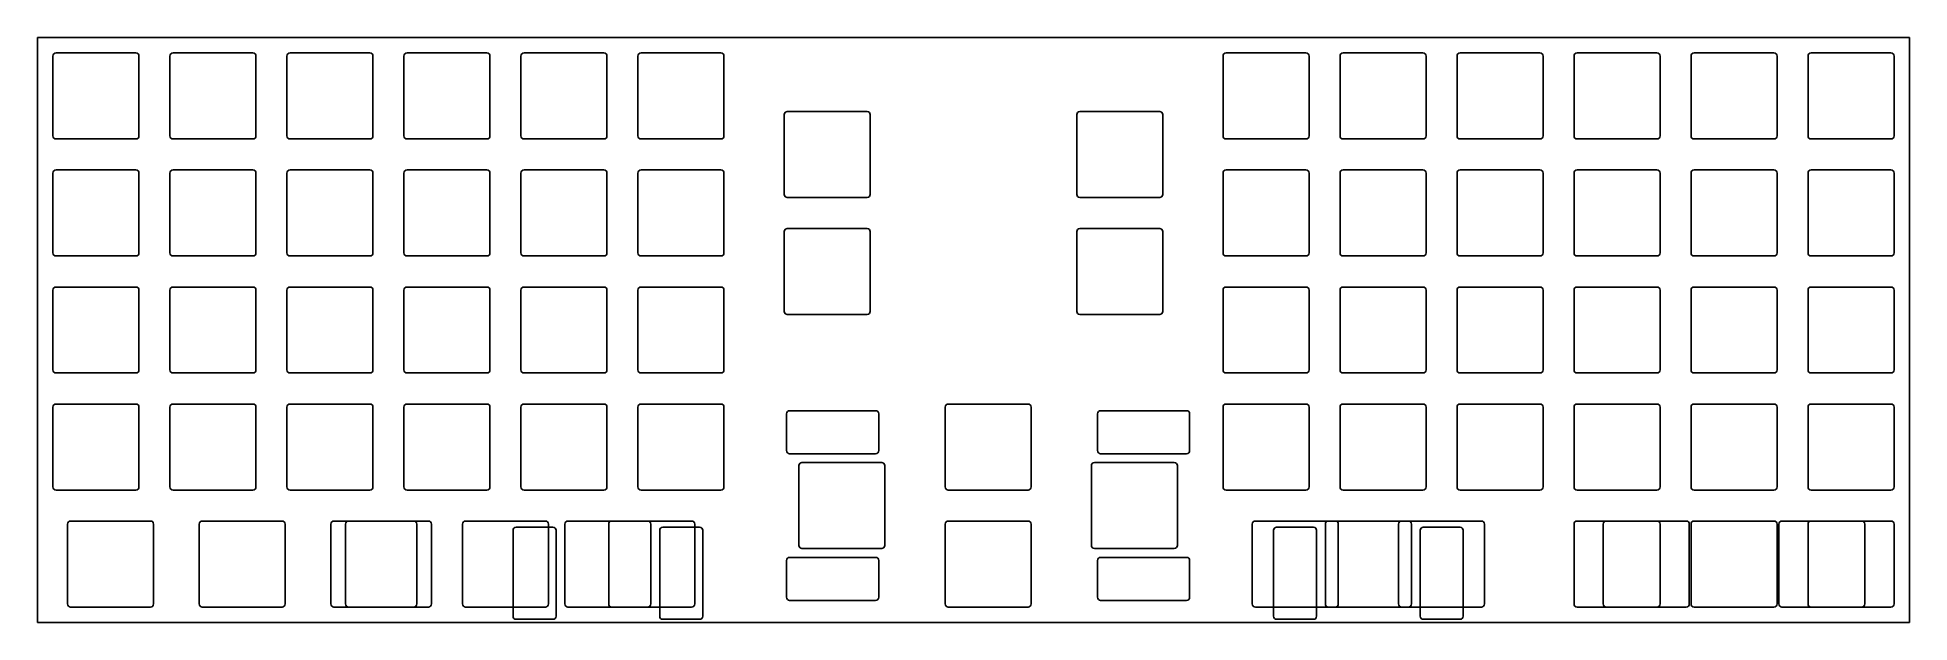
# Model space of a CAD drawing. Header units: millimetres. Extents: x 0 to 305, y -95 to 0.
import ezdxf

# ---------------------------------------------------------------- set-up
doc = ezdxf.new("R2010")
doc.units = ezdxf.units.MM

msp = doc.modelspace()

# ---------------------------------------------------------------- linework, layer by layer
for p, q in [((0, 0), (304.8, 0)), ((0, -95.25), (0, 0)), ((304.8, -95.25), (304.8, 0)), ((2.525, -3.025), (2.525, -16.025)), ((3.025, -2.525), (16.025, -2.525)), ((16.525, -3.025), (16.525, -16.025)), ((21.575, -3.025), (21.575, -16.025)), ((22.075, -2.525), (35.075, -2.525)), ((35.575, -3.025), (35.575, -16.025)), ((40.625, -3.025), (40.625, -16.025)), ((41.125, -2.525), (54.125, -2.525)), ((54.625, -3.025), (54.625, -16.025)), ((59.675, -3.025), (59.675, -16.025)), ((60.175, -2.525), (73.175, -2.525)), ((73.675, -3.025), (73.675, -16.025)), ((78.725, -3.025), (78.725, -16.025)), ((79.225, -2.525), (92.225, -2.525)), ((92.725, -3.025), (92.725, -16.025)), ((97.775, -3.025), (97.775, -16.025)), ((98.275, -2.525), (111.275, -2.525)), ((111.775, -3.025), (111.775, -16.025)), ((193.025, -3.025), (193.025, -16.025)), ((193.525, -2.525), (206.525, -2.525)), ((207.025, -3.025), (207.025, -16.025)), ((212.075, -3.025), (212.075, -16.025)), ((212.575, -2.525), (225.575, -2.525)), ((226.075, -3.025), (226.075, -16.025)), ((231.125, -3.025), (231.125, -16.025)), ((231.625, -2.525), (244.625, -2.525)), ((245.125, -3.025), (245.125, -16.025)), ((250.175, -3.025), (250.175, -16.025)), ((250.675, -2.525), (263.675, -2.525)), ((264.175, -3.025), (264.175, -16.025)), ((269.225, -3.025), (269.225, -16.025)), ((269.725, -2.525), (282.725, -2.525)), ((283.225, -3.025), (283.225, -16.025)), ((288.275, -3.025), (288.275, -16.025)), ((288.775, -2.525), (301.775, -2.525)), ((302.275, -3.025), (302.275, -16.025)), ((122.0875, -12.05), (135.0875, -12.05)), ((169.7125, -12.05), (182.7125, -12.05)), ((121.5875, -12.55), (121.5875, -25.55)), ((135.5875, -12.55), (135.5875, -25.55)), ((169.2125, -12.55), (169.2125, -25.55)), ((183.2125, -12.55), (183.2125, -25.55)), ((3.025, -16.525), (16.025, -16.525)), ((22.075, -16.525), (35.075, -16.525)), ((41.125, -16.525), (54.125, -16.525)), ((60.175, -16.525), (73.175, -16.525)), ((79.225, -16.525), (92.225, -16.525)), ((98.275, -16.525), (111.275, -16.525)), ((193.525, -16.525), (206.525, -16.525)), ((212.575, -16.525), (225.575, -16.525)), ((231.625, -16.525), (244.625, -16.525)), ((250.675, -16.525), (263.675, -16.525)), ((269.725, -16.525), (282.725, -16.525)), ((288.775, -16.525), (301.775, -16.525)), ((2.525, -22.075), (2.525, -35.075)), ((3.025, -21.575), (16.025, -21.575)), ((16.525, -22.075), (16.525, -35.075)), ((21.575, -22.075), (21.575, -35.075)), ((22.075, -21.575), (35.075, -21.575)), ((35.575, -22.075), (35.575, -35.075)), ((40.625, -22.075), (40.625, -35.075)), ((41.125, -21.575), (54.125, -21.575)), ((54.625, -22.075), (54.625, -35.075)), ((59.675, -22.075), (59.675, -35.075)), ((60.175, -21.575), (73.175, -21.575)), ((73.675, -22.075), (73.675, -35.075)), ((78.725, -22.075), (78.725, -35.075)), ((79.225, -21.575), (92.225, -21.575)), ((92.725, -22.075), (92.725, -35.075)), ((97.775, -22.075), (97.775, -35.075)), ((98.275, -21.575), (111.275, -21.575)), ((111.775, -22.075), (111.775, -35.075)), ((193.025, -22.075), (193.025, -35.075)), ((193.525, -21.575), (206.525, -21.575)), ((207.025, -22.075), (207.025, -35.075)), ((212.075, -22.075), (212.075, -35.075)), ((212.575, -21.575), (225.575, -21.575)), ((226.075, -22.075), (226.075, -35.075)), ((231.125, -22.075), (231.125, -35.075)), ((231.625, -21.575), (244.625, -21.575)), ((245.125, -22.075), (245.125, -35.075)), ((250.175, -22.075), (250.175, -35.075)), ((250.675, -21.575), (263.675, -21.575)), ((264.175, -22.075), (264.175, -35.075)), ((269.225, -22.075), (269.225, -35.075)), ((269.725, -21.575), (282.725, -21.575)), ((283.225, -22.075), (283.225, -35.075)), ((288.275, -22.075), (288.275, -35.075)), ((288.775, -21.575), (301.775, -21.575)), ((302.275, -22.075), (302.275, -35.075)), ((122.0875, -26.05), (135.0875, -26.05)), ((169.7125, -26.05), (182.7125, -26.05)), ((121.5875, -31.6), (121.5875, -44.6)), ((122.0875, -31.1), (135.0875, -31.1)), ((135.5875, -31.6), (135.5875, -44.6)), ((169.2125, -31.6), (169.2125, -44.6)), ((169.7125, -31.1), (182.7125, -31.1)), ((183.2125, -31.6), (183.2125, -44.6)), ((3.025, -35.575), (16.025, -35.575)), ((22.075, -35.575), (35.075, -35.575)), ((41.125, -35.575), (54.125, -35.575)), ((60.175, -35.575), (73.175, -35.575)), ((79.225, -35.575), (92.225, -35.575)), ((98.275, -35.575), (111.275, -35.575)), ((193.525, -35.575), (206.525, -35.575)), ((212.575, -35.575), (225.575, -35.575)), ((231.625, -35.575), (244.625, -35.575)), ((250.675, -35.575), (263.675, -35.575)), ((269.725, -35.575), (282.725, -35.575)), ((288.775, -35.575), (301.775, -35.575)), ((2.525, -41.125), (2.525, -54.125)), ((3.025, -40.625), (16.025, -40.625)), ((16.525, -41.125), (16.525, -54.125)), ((21.575, -41.125), (21.575, -54.125)), ((22.075, -40.625), (35.075, -40.625)), ((35.575, -41.125), (35.575, -54.125)), ((40.625, -41.125), (40.625, -54.125)), ((41.125, -40.625), (54.125, -40.625)), ((54.625, -41.125), (54.625, -54.125)), ((59.675, -41.125), (59.675, -54.125)), ((60.175, -40.625), (73.175, -40.625)), ((73.675, -41.125), (73.675, -54.125)), ((78.725, -41.125), (78.725, -54.125)), ((79.225, -40.625), (92.225, -40.625)), ((92.725, -41.125), (92.725, -54.125)), ((97.775, -41.125), (97.775, -54.125)), ((98.275, -40.625), (111.275, -40.625)), ((111.775, -41.125), (111.775, -54.125)), ((193.025, -41.125), (193.025, -54.125)), ((193.525, -40.625), (206.525, -40.625)), ((207.025, -41.125), (207.025, -54.125)), ((212.075, -41.125), (212.075, -54.125)), ((212.575, -40.625), (225.575, -40.625)), ((226.075, -41.125), (226.075, -54.125)), ((231.125, -41.125), (231.125, -54.125)), ((231.625, -40.625), (244.625, -40.625)), ((245.125, -41.125), (245.125, -54.125)), ((250.175, -41.125), (250.175, -54.125)), ((250.675, -40.625), (263.675, -40.625)), ((264.175, -41.125), (264.175, -54.125)), ((269.225, -41.125), (269.225, -54.125)), ((269.725, -40.625), (282.725, -40.625)), ((283.225, -41.125), (283.225, -54.125)), ((288.275, -41.125), (288.275, -54.125)), ((288.775, -40.625), (301.775, -40.625)), ((302.275, -41.125), (302.275, -54.125)), ((122.0875, -45.1), (135.0875, -45.1)), ((169.7125, -45.1), (182.7125, -45.1)), ((3.025, -54.625), (16.025, -54.625)), ((22.075, -54.625), (35.075, -54.625)), ((41.125, -54.625), (54.125, -54.625)), ((60.175, -54.625), (73.175, -54.625)), ((79.225, -54.625), (92.225, -54.625)), ((98.275, -54.625), (111.275, -54.625)), ((193.525, -54.625), (206.525, -54.625)), ((212.575, -54.625), (225.575, -54.625)), ((231.625, -54.625), (244.625, -54.625)), ((250.675, -54.625), (263.675, -54.625)), ((269.725, -54.625), (282.725, -54.625)), ((288.775, -54.625), (301.775, -54.625)), ((2.525, -60.175), (2.525, -73.175)), ((3.025, -59.675), (16.025, -59.675)), ((16.525, -60.175), (16.525, -73.175)), ((21.575, -60.175), (21.575, -73.175)), ((22.075, -59.675), (35.075, -59.675)), ((35.575, -60.175), (35.575, -73.175)), ((40.625, -60.175), (40.625, -73.175)), ((41.125, -59.675), (54.125, -59.675)), ((54.625, -60.175), (54.625, -73.175)), ((59.675, -60.175), (59.675, -73.175)), ((60.175, -59.675), (73.175, -59.675)), ((73.675, -60.175), (73.675, -73.175)), ((78.725, -60.175), (78.725, -73.175)), ((79.225, -59.675), (92.225, -59.675)), ((92.725, -60.175), (92.725, -73.175)), ((97.775, -60.175), (97.775, -73.175)), ((98.275, -59.675), (111.275, -59.675)), ((111.775, -60.175), (111.775, -73.175)), ((136.46875, -60.762), (122.46875, -60.762)), ((147.78125, -60.175), (147.78125, -73.175)), ((148.28125, -59.675), (161.28125, -59.675)), ((161.78125, -60.175), (161.78125, -73.175)), ((173.09375, -60.762), (187.09375, -60.762)), ((193.025, -60.175), (193.025, -73.175)), ((193.525, -59.675), (206.525, -59.675)), ((207.025, -60.175), (207.025, -73.175)), ((212.075, -60.175), (212.075, -73.175)), ((212.575, -59.675), (225.575, -59.675)), ((226.075, -60.175), (226.075, -73.175)), ((231.125, -60.175), (231.125, -73.175)), ((231.625, -59.675), (244.625, -59.675)), ((245.125, -60.175), (245.125, -73.175)), ((250.175, -60.175), (250.175, -73.175)), ((250.675, -59.675), (263.675, -59.675)), ((264.175, -60.175), (264.175, -73.175)), ((269.225, -60.175), (269.225, -73.175)), ((269.725, -59.675), (282.725, -59.675)), ((283.225, -60.175), (283.225, -73.175)), ((288.275, -60.175), (288.275, -73.175)), ((288.775, -59.675), (301.775, -59.675)), ((302.275, -60.175), (302.275, -73.175)), ((121.96875, -61.262), (121.96875, -67.262)), ((136.96875, -61.262), (136.96875, -67.262)), ((172.59375, -67.262), (172.59375, -61.262)), ((187.59375, -67.262), (187.59375, -61.262)), ((136.46875, -67.762), (122.46875, -67.762)), ((123.96875, -69.7), (123.96875, -82.7)), ((137.46875, -69.2), (124.46875, -69.2)), ((137.96875, -69.7), (137.96875, -82.7)), ((171.59375, -82.7), (171.59375, -69.7)), ((172.09375, -69.2), (185.09375, -69.2)), ((173.09375, -67.762), (187.09375, -67.762)), ((185.59375, -82.7), (185.59375, -69.7)), ((3.025, -73.675), (16.025, -73.675)), ((22.075, -73.675), (35.075, -73.675)), ((41.125, -73.675), (54.125, -73.675)), ((60.175, -73.675), (73.175, -73.675)), ((79.225, -73.675), (92.225, -73.675)), ((98.275, -73.675), (111.275, -73.675)), ((148.28125, -73.675), (161.28125, -73.675)), ((193.525, -73.675), (206.525, -73.675)), ((212.575, -73.675), (225.575, -73.675)), ((231.625, -73.675), (244.625, -73.675)), ((250.675, -73.675), (263.675, -73.675)), ((269.725, -73.675), (282.725, -73.675)), ((288.775, -73.675), (301.775, -73.675)), ((4.90625, -79.225), (4.90625, -92.225)), ((4.90625, -79.225), (4.90625, -92.225)), ((4.90625, -79.225), (4.90625, -92.225)), ((5.40625, -78.725), (18.40625, -78.725)), ((5.40625, -78.725), (18.40625, -78.725)), ((5.40625, -78.725), (18.40625, -78.725)), ((18.90625, -79.225), (18.90625, -92.225)), ((18.90625, -79.225), (18.90625, -92.225)), ((18.90625, -79.225), (18.90625, -92.225)), ((26.3375, -79.225), (26.3375, -92.225)), ((26.3375, -79.225), (26.3375, -92.225)), ((26.3375, -79.225), (26.3375, -92.225)), ((26.8375, -78.725), (39.8375, -78.725)), ((26.8375, -78.725), (39.8375, -78.725)), ((26.8375, -78.725), (39.8375, -78.725)), ((40.3375, -79.225), (40.3375, -92.225)), ((40.3375, -79.225), (40.3375, -92.225)), ((40.3375, -79.225), (40.3375, -92.225)), ((47.76875, -79.225), (47.76875, -92.225)), ((47.76875, -79.225), (47.76875, -92.225)), ((48.26875, -78.725), (61.26875, -78.725)), ((48.26875, -78.725), (61.26875, -78.725)), ((50.15, -79.225), (50.15, -92.225)), ((50.65, -78.725), (63.65, -78.725)), ((61.76875, -79.225), (61.76875, -92.225)), ((61.76875, -79.225), (61.76875, -92.225)), ((64.15, -79.225), (64.15, -92.225)), ((69.2, -79.225), (69.2, -92.225)), ((69.7, -78.725), (82.7, -78.725)), ((83.2, -79.225), (83.2, -92.225)), ((85.86875, -79.225), (85.86875, -92.225)), ((85.86875, -79.225), (85.86875, -92.225)), ((86.36875, -78.725), (99.36875, -78.725)), ((86.36875, -78.725), (99.36875, -78.725)), ((93.0125, -79.225), (93.0125, -92.225)), ((93.5125, -78.725), (106.5125, -78.725)), ((99.86875, -79.225), (99.86875, -92.225)), ((99.86875, -79.225), (99.86875, -92.225)), ((107.0125, -79.225), (107.0125, -92.225)), ((147.78125, -79.225), (147.78125, -92.225)), ((148.28125, -78.725), (161.28125, -78.725)), ((161.78125, -79.225), (161.78125, -92.225)), ((197.7875, -79.225), (197.7875, -92.225)), ((198.2875, -78.725), (211.2875, -78.725)), ((209.69375, -79.225), (209.69375, -92.225)), ((210.19375, -78.725), (223.19375, -78.725)), ((211.7875, -79.225), (211.7875, -92.225)), ((221.6, -79.225), (221.6, -92.225)), ((222.1, -78.725), (235.1, -78.725)), ((223.69375, -79.225), (223.69375, -92.225)), ((235.6, -79.225), (235.6, -92.225)), ((250.175, -79.225), (250.175, -92.225)), ((250.675, -78.725), (263.675, -78.725)), ((254.9375, -79.225), (254.9375, -92.225)), ((255.4375, -78.725), (268.4375, -78.725)), ((264.175, -79.225), (264.175, -92.225)), ((268.9375, -79.225), (268.9375, -92.225)), ((269.225, -79.225), (269.225, -92.225)), ((269.725, -78.725), (282.725, -78.725)), ((283.225, -79.225), (283.225, -92.225)), ((283.5125, -79.225), (283.5125, -92.225)), ((284.0125, -78.725), (297.0125, -78.725)), ((288.275, -79.225), (288.275, -92.225)), ((288.775, -78.725), (301.775, -78.725)), ((297.5125, -79.225), (297.5125, -92.225)), ((302.275, -79.225), (302.275, -92.225)), ((77.43075, -80.225), (77.43075, -94.225)), ((77.43075, -80.225), (77.43075, -94.225)), ((77.93075, -79.725), (83.93075, -79.725)), ((77.93075, -79.725), (83.93075, -79.725)), ((84.43075, -80.225), (84.43075, -94.225)), ((84.43075, -80.225), (84.43075, -94.225)), ((101.30675, -80.225), (101.30675, -94.225)), ((101.30675, -80.225), (101.30675, -94.225)), ((101.80675, -79.725), (107.80675, -79.725)), ((101.80675, -79.725), (107.80675, -79.725)), ((108.30675, -80.225), (108.30675, -94.225)), ((108.30675, -80.225), (108.30675, -94.225)), ((201.25575, -80.225), (201.25575, -94.225)), ((201.75575, -79.725), (207.75575, -79.725)), ((208.25575, -80.225), (208.25575, -94.225)), ((225.13175, -80.225), (225.13175, -94.225)), ((225.63175, -79.725), (231.63175, -79.725)), ((232.13175, -80.225), (232.13175, -94.225)), ((121.96875, -85.138), (121.96875, -91.138)), ((136.46875, -84.638), (122.46875, -84.638)), ((137.46875, -83.2), (124.46875, -83.2)), ((136.96875, -85.138), (136.96875, -91.138)), ((172.09375, -83.2), (185.09375, -83.2)), ((172.59375, -91.138), (172.59375, -85.138)), ((173.09375, -84.638), (187.09375, -84.638)), ((187.59375, -91.138), (187.59375, -85.138)), ((5.40625, -92.725), (18.40625, -92.725)), ((5.40625, -92.725), (18.40625, -92.725)), ((5.40625, -92.725), (18.40625, -92.725)), ((26.8375, -92.725), (39.8375, -92.725)), ((26.8375, -92.725), (39.8375, -92.725)), ((26.8375, -92.725), (39.8375, -92.725)), ((48.26875, -92.725), (61.26875, -92.725)), ((48.26875, -92.725), (61.26875, -92.725)), ((50.65, -92.725), (63.65, -92.725)), ((69.7, -92.725), (82.7, -92.725)), ((86.36875, -92.725), (99.36875, -92.725)), ((86.36875, -92.725), (99.36875, -92.725)), ((93.5125, -92.725), (106.5125, -92.725)), ((136.46875, -91.638), (122.46875, -91.638)), ((148.28125, -92.725), (161.28125, -92.725)), ((173.09375, -91.638), (187.09375, -91.638)), ((198.2875, -92.725), (211.2875, -92.725)), ((210.19375, -92.725), (223.19375, -92.725)), ((222.1, -92.725), (235.1, -92.725)), ((250.675, -92.725), (263.675, -92.725)), ((255.4375, -92.725), (268.4375, -92.725)), ((269.725, -92.725), (282.725, -92.725)), ((284.0125, -92.725), (297.0125, -92.725)), ((288.775, -92.725), (301.775, -92.725)), ((0, -95.25), (304.8, -95.25)), ((77.93075, -94.725), (83.93075, -94.725)), ((77.93075, -94.725), (83.93075, -94.725)), ((101.80675, -94.725), (107.80675, -94.725)), ((101.80675, -94.725), (107.80675, -94.725)), ((201.75575, -94.725), (207.75575, -94.725)), ((225.63175, -94.725), (231.63175, -94.725))]:
    msp.add_line(p, q)
for centre, start, end in [((3.025, -3.025), 90, 180), ((16.025, -3.025), 0, 90), ((22.075, -3.025), 90, 180), ((35.075, -3.025), 0, 90), ((41.125, -3.025), 90, 180), ((54.125, -3.025), 0, 90), ((60.175, -3.025), 90, 180), ((73.175, -3.025), 0, 90), ((79.225, -3.025), 90, 180), ((92.225, -3.025), 0, 90), ((98.275, -3.025), 90, 180), ((111.275, -3.025), 0, 90), ((193.525, -3.025), 90, 180), ((206.525, -3.025), 0, 90), ((212.575, -3.025), 90, 180), ((225.575, -3.025), 0, 90), ((231.625, -3.025), 90, 180), ((244.625, -3.025), 0, 90), ((250.675, -3.025), 90, 180), ((263.675, -3.025), 0, 90), ((269.725, -3.025), 90, 180), ((282.725, -3.025), 0, 90), ((288.775, -3.025), 90, 180), ((301.775, -3.025), 0, 90), ((122.0875, -12.55), 90, 180), ((135.0875, -12.55), 0, 90), ((169.7125, -12.55), 90, 180), ((182.7125, -12.55), 0, 90), ((3.025, -16.025), 180, 270), ((16.025, -16.025), 270, 0), ((22.075, -16.025), 180, 270), ((35.075, -16.025), 270, 0), ((41.125, -16.025), 180, 270), ((54.125, -16.025), 270, 0), ((60.175, -16.025), 180, 270), ((73.175, -16.025), 270, 0), ((79.225, -16.025), 180, 270), ((92.225, -16.025), 270, 0), ((98.275, -16.025), 180, 270), ((111.275, -16.025), 270, 0), ((193.525, -16.025), 180, 270), ((206.525, -16.025), 270, 0), ((212.575, -16.025), 180, 270), ((225.575, -16.025), 270, 0), ((231.625, -16.025), 180, 270), ((244.625, -16.025), 270, 0), ((250.675, -16.025), 180, 270), ((263.675, -16.025), 270, 0), ((269.725, -16.025), 180, 270), ((282.725, -16.025), 270, 0), ((288.775, -16.025), 180, 270), ((301.775, -16.025), 270, 0), ((3.025, -22.075), 90, 180), ((16.025, -22.075), 0, 90), ((22.075, -22.075), 90, 180), ((35.075, -22.075), 0, 90), ((41.125, -22.075), 90, 180), ((54.125, -22.075), 0, 90), ((60.175, -22.075), 90, 180), ((73.175, -22.075), 0, 90), ((79.225, -22.075), 90, 180), ((92.225, -22.075), 0, 90), ((98.275, -22.075), 90, 180), ((111.275, -22.075), 0, 90), ((193.525, -22.075), 90, 180), ((206.525, -22.075), 0, 90), ((212.575, -22.075), 90, 180), ((225.575, -22.075), 0, 90), ((231.625, -22.075), 90, 180), ((244.625, -22.075), 0, 90), ((250.675, -22.075), 90, 180), ((263.675, -22.075), 0, 90), ((269.725, -22.075), 90, 180), ((282.725, -22.075), 0, 90), ((288.775, -22.075), 90, 180), ((301.775, -22.075), 0, 90), ((122.0875, -25.55), 180, 270), ((135.0875, -25.55), 270, 0), ((169.7125, -25.55), 180, 270), ((182.7125, -25.55), 270, 0), ((122.0875, -31.6), 90, 180), ((135.0875, -31.6), 0, 90), ((169.7125, -31.6), 90, 180), ((182.7125, -31.6), 0, 90), ((3.025, -35.075), 180, 270), ((16.025, -35.075), 270, 0), ((22.075, -35.075), 180, 270), ((35.075, -35.075), 270, 0), ((41.125, -35.075), 180, 270), ((54.125, -35.075), 270, 0), ((60.175, -35.075), 180, 270), ((73.175, -35.075), 270, 0), ((79.225, -35.075), 180, 270), ((92.225, -35.075), 270, 0), ((98.275, -35.075), 180, 270), ((111.275, -35.075), 270, 0), ((193.525, -35.075), 180, 270), ((206.525, -35.075), 270, 0), ((212.575, -35.075), 180, 270), ((225.575, -35.075), 270, 0), ((231.625, -35.075), 180, 270), ((244.625, -35.075), 270, 0), ((250.675, -35.075), 180, 270), ((263.675, -35.075), 270, 0), ((269.725, -35.075), 180, 270), ((282.725, -35.075), 270, 0), ((288.775, -35.075), 180, 270), ((301.775, -35.075), 270, 0), ((3.025, -41.125), 90, 180), ((16.025, -41.125), 0, 90), ((22.075, -41.125), 90, 180), ((35.075, -41.125), 0, 90), ((41.125, -41.125), 90, 180), ((54.125, -41.125), 0, 90), ((60.175, -41.125), 90, 180), ((73.175, -41.125), 0, 90), ((79.225, -41.125), 90, 180), ((92.225, -41.125), 0, 90), ((98.275, -41.125), 90, 180), ((111.275, -41.125), 0, 90), ((193.525, -41.125), 90, 180), ((206.525, -41.125), 0, 90), ((212.575, -41.125), 90, 180), ((225.575, -41.125), 0, 90), ((231.625, -41.125), 90, 180), ((244.625, -41.125), 0, 90), ((250.675, -41.125), 90, 180), ((263.675, -41.125), 0, 90), ((269.725, -41.125), 90, 180), ((282.725, -41.125), 0, 90), ((288.775, -41.125), 90, 180), ((301.775, -41.125), 0, 90), ((122.0875, -44.6), 180, 270), ((135.0875, -44.6), 270, 0), ((169.7125, -44.6), 180, 270), ((182.7125, -44.6), 270, 0), ((3.025, -54.125), 180, 270), ((16.025, -54.125), 270, 0), ((22.075, -54.125), 180, 270), ((35.075, -54.125), 270, 0), ((41.125, -54.125), 180, 270), ((54.125, -54.125), 270, 0), ((60.175, -54.125), 180, 270), ((73.175, -54.125), 270, 0), ((79.225, -54.125), 180, 270), ((92.225, -54.125), 270, 0), ((98.275, -54.125), 180, 270), ((111.275, -54.125), 270, 0), ((193.525, -54.125), 180, 270), ((206.525, -54.125), 270, 0), ((212.575, -54.125), 180, 270), ((225.575, -54.125), 270, 0), ((231.625, -54.125), 180, 270), ((244.625, -54.125), 270, 0), ((250.675, -54.125), 180, 270), ((263.675, -54.125), 270, 0), ((269.725, -54.125), 180, 270), ((282.725, -54.125), 270, 0), ((288.775, -54.125), 180, 270), ((301.775, -54.125), 270, 0), ((3.025, -60.175), 90, 180), ((16.025, -60.175), 0, 90), ((22.075, -60.175), 90, 180), ((35.075, -60.175), 0, 90), ((41.125, -60.175), 90, 180), ((54.125, -60.175), 0, 90), ((60.175, -60.175), 90, 180), ((73.175, -60.175), 0, 90), ((79.225, -60.175), 90, 180), ((92.225, -60.175), 0, 90), ((98.275, -60.175), 90, 180), ((111.275, -60.175), 0, 90), ((122.46875, -61.262), 90, 180), ((136.46875, -61.262), 0, 90), ((148.28125, -60.175), 90, 180), ((161.28125, -60.175), 0, 90), ((173.09375, -61.262), 90, 180), ((187.09375, -61.262), 0, 90), ((193.525, -60.175), 90, 180), ((206.525, -60.175), 0, 90), ((212.575, -60.175), 90, 180), ((225.575, -60.175), 0, 90), ((231.625, -60.175), 90, 180), ((244.625, -60.175), 0, 90), ((250.675, -60.175), 90, 180), ((263.675, -60.175), 0, 90), ((269.725, -60.175), 90, 180), ((282.725, -60.175), 0, 90), ((288.775, -60.175), 90, 180), ((301.775, -60.175), 0, 90), ((122.46875, -67.262), 180, 270), ((124.46875, -69.7), 90, 180), ((136.46875, -67.262), 270, 0), ((137.46875, -69.7), 0, 90), ((172.09375, -69.7), 90, 180), ((173.09375, -67.262), 180, 270), ((185.09375, -69.7), 0, 90), ((187.09375, -67.262), 270, 0), ((3.025, -73.175), 180, 270), ((16.025, -73.175), 270, 0), ((22.075, -73.175), 180, 270), ((35.075, -73.175), 270, 0), ((41.125, -73.175), 180, 270), ((54.125, -73.175), 270, 0), ((60.175, -73.175), 180, 270), ((73.175, -73.175), 270, 0), ((79.225, -73.175), 180, 270), ((92.225, -73.175), 270, 0), ((98.275, -73.175), 180, 270), ((111.275, -73.175), 270, 0), ((148.28125, -73.175), 180, 270), ((161.28125, -73.175), 270, 0), ((193.525, -73.175), 180, 270), ((206.525, -73.175), 270, 0), ((212.575, -73.175), 180, 270), ((225.575, -73.175), 270, 0), ((231.625, -73.175), 180, 270), ((244.625, -73.175), 270, 0), ((250.675, -73.175), 180, 270), ((263.675, -73.175), 270, 0), ((269.725, -73.175), 180, 270), ((282.725, -73.175), 270, 0), ((288.775, -73.175), 180, 270), ((301.775, -73.175), 270, 0), ((5.40625, -79.225), 90, 180), ((5.40625, -79.225), 90, 180), ((5.40625, -79.225), 90, 180), ((18.40625, -79.225), 0, 90), ((18.40625, -79.225), 0, 90), ((18.40625, -79.225), 0, 90), ((26.8375, -79.225), 90, 180), ((26.8375, -79.225), 90, 180), ((26.8375, -79.225), 90, 180), ((39.8375, -79.225), 0, 90), ((39.8375, -79.225), 0, 90), ((39.8375, -79.225), 0, 90), ((48.26875, -79.225), 90, 180), ((48.26875, -79.225), 90, 180), ((50.65, -79.225), 90, 180), ((61.26875, -79.225), 0, 90), ((61.26875, -79.225), 0, 90), ((63.65, -79.225), 0, 90), ((69.7, -79.225), 90, 180), ((82.7, -79.225), 0, 90), ((86.36875, -79.225), 90, 180), ((86.36875, -79.225), 90, 180), ((93.5125, -79.225), 90, 180), ((99.36875, -79.225), 0, 90), ((99.36875, -79.225), 0, 90), ((106.5125, -79.225), 0, 90), ((148.28125, -79.225), 90, 180), ((161.28125, -79.225), 0, 90), ((198.2875, -79.225), 90, 180), ((210.19375, -79.225), 90, 180), ((211.2875, -79.225), 0, 90), ((222.1, -79.225), 90, 180), ((223.19375, -79.225), 0, 90), ((235.1, -79.225), 0, 90), ((250.675, -79.225), 90, 180), ((255.4375, -79.225), 90, 180), ((263.675, -79.225), 0, 90), ((268.4375, -79.225), 0, 90), ((269.725, -79.225), 90, 180), ((282.725, -79.225), 0, 90), ((284.0125, -79.225), 90, 180), ((288.775, -79.225), 90, 180), ((297.0125, -79.225), 0, 90), ((301.775, -79.225), 0, 90), ((77.93075, -80.225), 90, 180), ((77.93075, -80.225), 90, 180), ((83.93075, -80.225), 0, 90), ((83.93075, -80.225), 0, 90), ((101.80675, -80.225), 90, 180), ((101.80675, -80.225), 90, 180), ((107.80675, -80.225), 0, 90), ((107.80675, -80.225), 0, 90), ((201.75575, -80.225), 90, 180), ((207.75575, -80.225), 0, 90), ((225.63175, -80.225), 90, 180), ((231.63175, -80.225), 0, 90), ((122.46875, -85.138), 90, 180), ((124.46875, -82.7), 180, 270), ((136.46875, -85.138), 0, 90), ((137.46875, -82.7), 270, 0), ((172.09375, -82.7), 180, 270), ((173.09375, -85.138), 90, 180), ((185.09375, -82.7), 270, 0), ((187.09375, -85.138), 0, 90), ((122.46875, -91.138), 180, 270), ((136.46875, -91.138), 270, 0), ((173.09375, -91.138), 180, 270), ((187.09375, -91.138), 270, 0), ((5.40625, -92.225), 180, 270), ((5.40625, -92.225), 180, 270), ((5.40625, -92.225), 180, 270), ((18.40625, -92.225), 270, 0), ((18.40625, -92.225), 270, 0), ((18.40625, -92.225), 270, 0), ((26.8375, -92.225), 180, 270), ((26.8375, -92.225), 180, 270), ((26.8375, -92.225), 180, 270), ((39.8375, -92.225), 270, 0), ((39.8375, -92.225), 270, 0), ((39.8375, -92.225), 270, 0), ((48.26875, -92.225), 180, 270), ((48.26875, -92.225), 180, 270), ((50.65, -92.225), 180, 270), ((61.26875, -92.225), 270, 0), ((61.26875, -92.225), 270, 0), ((63.65, -92.225), 270, 0), ((69.7, -92.225), 180, 270), ((77.93075, -94.225), 180, 270), ((77.93075, -94.225), 180, 270), ((82.7, -92.225), 270, 0), ((83.93075, -94.225), 270, 0), ((83.93075, -94.225), 270, 0), ((86.36875, -92.225), 180, 270), ((86.36875, -92.225), 180, 270), ((93.5125, -92.225), 180, 270), ((99.36875, -92.225), 270, 0), ((99.36875, -92.225), 270, 0), ((101.80675, -94.225), 180, 270), ((101.80675, -94.225), 180, 270), ((106.5125, -92.225), 270, 0), ((107.80675, -94.225), 270, 0), ((107.80675, -94.225), 270, 0), ((148.28125, -92.225), 180, 270), ((161.28125, -92.225), 270, 0), ((198.2875, -92.225), 180, 270), ((201.75575, -94.225), 180, 270), ((207.75575, -94.225), 270, 0), ((210.19375, -92.225), 180, 270), ((211.2875, -92.225), 270, 0), ((222.1, -92.225), 180, 270), ((223.19375, -92.225), 270, 0), ((225.63175, -94.225), 180, 270), ((231.63175, -94.225), 270, 0), ((235.1, -92.225), 270, 0), ((250.675, -92.225), 180, 270), ((255.4375, -92.225), 180, 270), ((263.675, -92.225), 270, 0), ((268.4375, -92.225), 270, 0), ((269.725, -92.225), 180, 270), ((282.725, -92.225), 270, 0), ((284.0125, -92.225), 180, 270), ((288.775, -92.225), 180, 270), ((297.0125, -92.225), 270, 0), ((301.775, -92.225), 270, 0)]:
    msp.add_arc(centre, 0.5, start, end)

doc.saveas('drawing.dxf')
